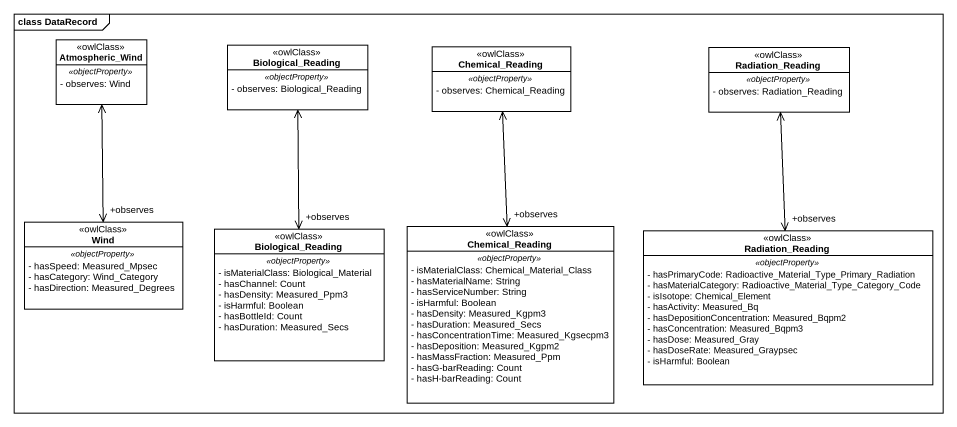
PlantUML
@startuml
mainframe class DataRecord
hide circle
hide empty members
skinparam classAttributeIconSize 0
class Atmospheric_Wind <<owlClass>> {
  .. <<objectProperty>> ..
  - observes: Wind
}
class Biological_Reading <<owlClass>> {
  .. <<objectProperty>> ..
  - observes: Biological_Reading
}
class Chemical_Reading <<owlClass>> {
  .. <<objectProperty>> ..
  - observes: Chemical_Reading
}
class Radiation_Reading <<owlClass>> {
  .. <<objectProperty>> ..
  - observes: Radiation_Reading
}
class Wind <<owlClass>> {
  .. <<objectProperty>> ..
  - hasSpeed: Measured_Mpsec
  - hasCategory: Wind_Category
  - hasDirection: Measured_Degrees
}
class "Biological_Reading" as Biological_Reading_2 <<owlClass>> {
  .. <<objectProperty>> ..
  - isMaterialClass: Biological_Material
  - hasChannel: Count
  - hasDensity: Measured_Ppm3
  - isHarmful: Boolean
  - hasBottleId: Count
  - hasDuration: Measured_Secs
}
class "Chemical_Reading" as Chemical_Reading_2 <<owlClass>> {
  .. <<objectProperty>> ..
  - isMaterialClass: Chemical_Material_Class
  - hasMaterialName: String
  - hasServiceNumber: String
  - isHarmful: Boolean
  - hasDensity: Measured_Kgpm3
  - hasDuration: Measured_Secs
  - hasConcentrationTime: Measured_Kgsecpm3
  - hasDeposition: Measured_Kgpm2
  - hasMassFraction: Measured_Ppm
  - hasG-barReading: Count
  - hasH-barReading: Count
}
class "Radiation_Reading" as Radiation_Reading_2 <<owlClass>> {
  .. <<objectProperty>> ..
  - hasPrimaryCode: Radioactive_Material_Type_Primary_Radiation
  - hasMaterialCategory: Radioactive_Material_Type_Category_Code
  - isIsotope: Chemical_Element
  - hasActivity: Measured_Bq
  - hasDepositionConcentration: Measured_Bqpm2
  - hasConcentration: Measured_Bqpm3
  - hasDose: Measured_Gray
  - hasDoseRate: Measured_Graypsec
  - isHarmful: Boolean
}
Atmospheric_Wind <--> "+observes" Wind
Biological_Reading <--> "+observes" Biological_Reading_2
Chemical_Reading <--> "+observes" Chemical_Reading_2
Radiation_Reading <--> "+observes" Radiation_Reading_2
@enduml
